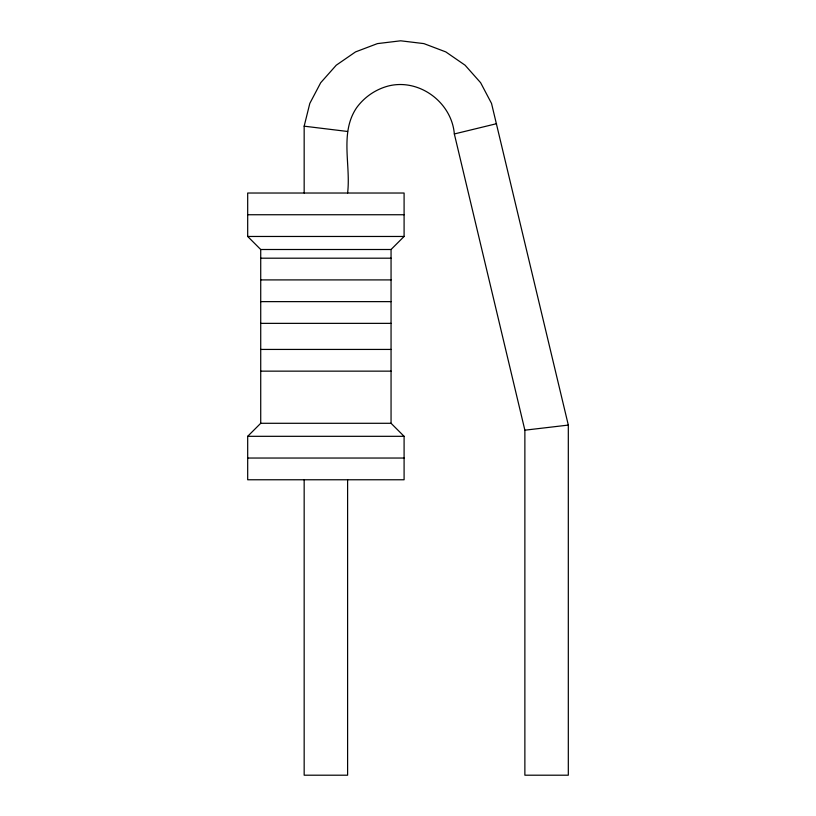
<?xml version="1.0" encoding="UTF-8"?>
<svg xmlns="http://www.w3.org/2000/svg" width="816" height="816" viewBox="0 0 816 816"><rect width="100%" height="100%" fill="white"/><g stroke="black" fill="none" stroke-linecap="round" stroke-linejoin="round"><path stroke-width="1.22" d="M304.164 193.025L304.164 126.174L309.805 103.428L320.708 82.712L336.253 65.198L355.531 51.908L377.42 43.615L400.666 40.8L423.912 43.615L445.801 51.908L465.079 65.198L480.624 82.712L491.528 103.428L568.313 425.085L568.313 775.2L524.872 775.2L524.872 430.185L454.339 133.957C451.717 102.224 418.934 77.938 387.886 86.119C375.36 89.556 364.375 97.124 356.704 107.61C339.476 132.743 350.992 164.944 347.606 193.025M391.058 249.502L404.093 236.467L404.093 193.025L247.687 193.025L247.687 236.467L260.722 249.502L260.722 423.29L247.687 436.315L247.687 479.767L404.093 479.767L404.093 436.315L391.058 423.29L391.058 249.502L260.722 249.502M454.339 133.957L496.556 123.695M524.872 430.185L568.313 425.085M247.687 214.741L404.093 214.741M247.687 236.467L404.093 236.467M260.722 258.193L391.058 258.193M260.722 279.908L391.058 279.908M260.722 301.634L391.058 301.634M260.722 323.36L391.058 323.36M260.722 349.432L391.058 349.432M260.722 371.147L391.058 371.147M260.722 423.29L391.058 423.29M247.687 436.315L404.093 436.315M247.687 458.041L404.093 458.041M304.164 126.174L347.606 131.478M347.606 479.767L347.606 775.2L304.164 775.2L304.164 479.767"/></g></svg>
